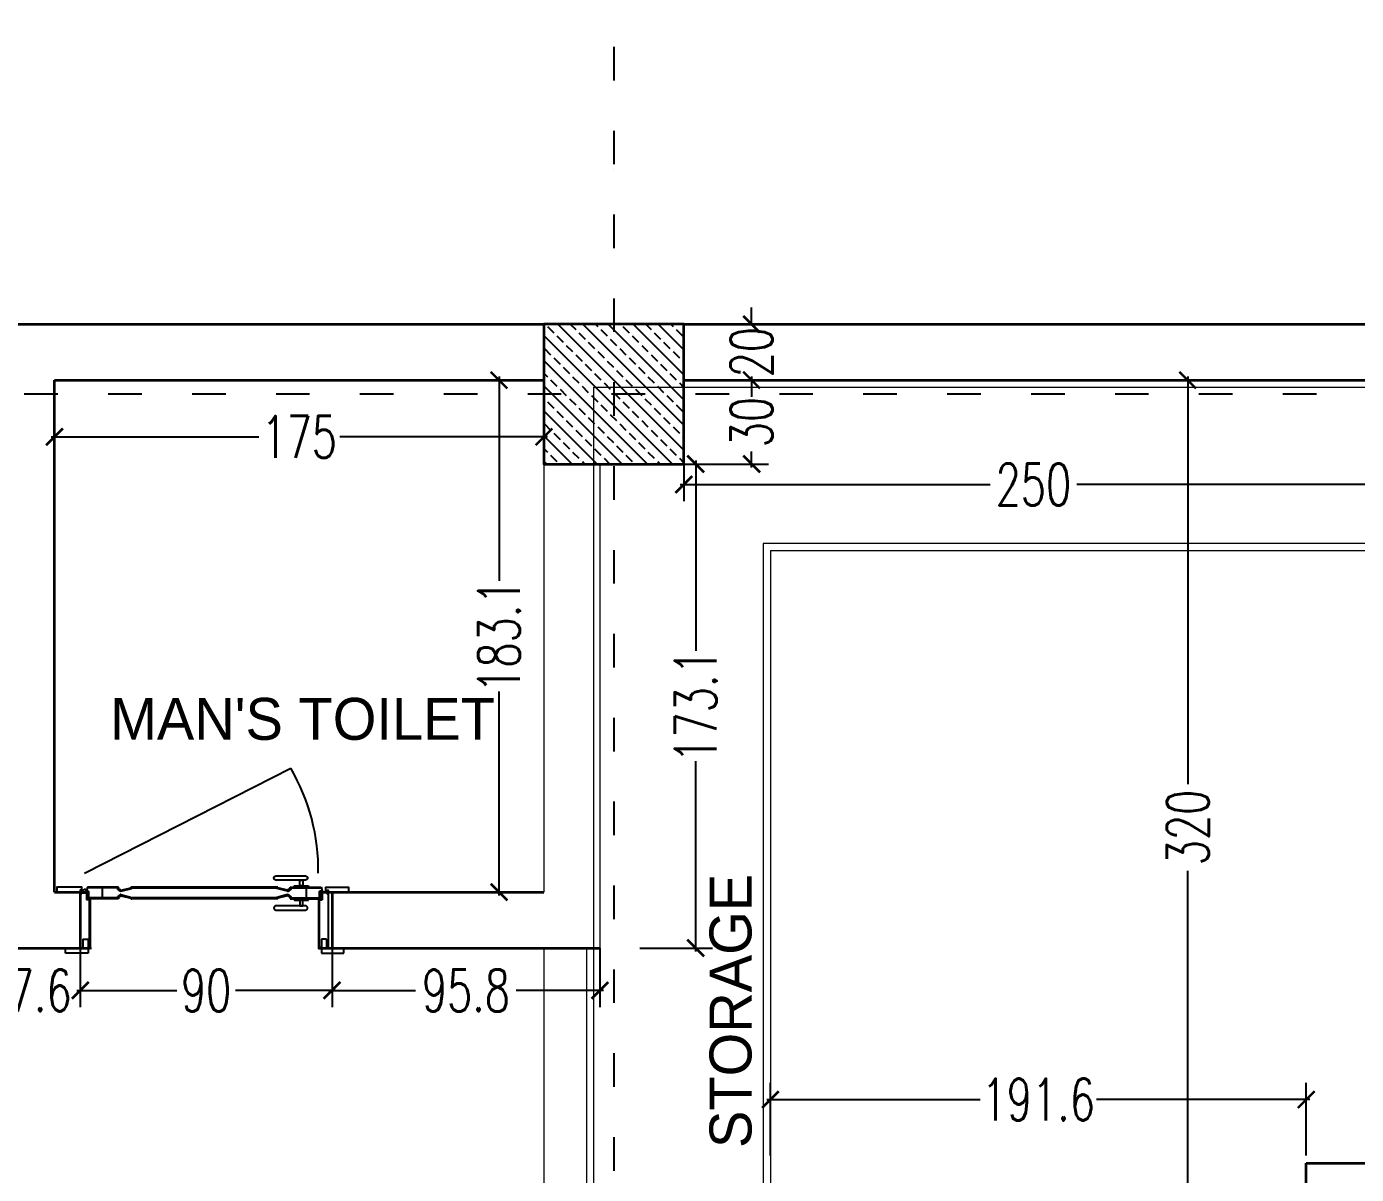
# Model space of a CAD drawing. Header units: centimetres. Extents: x -3207095 to 15275363, y -32656 to 4798027.
# Drawn here: x 684381.8 to 684857.3, y 4438412.8 to 4438823.4 of the extents above; entities that cross this region are included whole.
import ezdxf

# ---------------------------------------------------------------- set-up
doc = ezdxf.new("R2010")
doc.units = ezdxf.units.CM
for name, pattern in [('ACAD_ISO03W100', [30, 12, -18]), ('CENTER2', [1.125, 0.75, -0.125, 0.125, -0.125]), ('DUZ', [500, 500]), ('HIDDEN', [0.375, 0.25, -0.125])]:
    doc.linetypes.add(name, pattern=pattern)
doc.layers.get('0').update_dxf_attribs({"color": 1, "linetype": 'DUZ'})
for name, color, linetype in [('a-door', 2, 'Continuous'), ('DIM', 1, 'DUZ'), ('DR-WASTE PIPE', 5, 'CENTER2'), ('GOLGE', 8, 'HIDDEN'), ('KOLTAR_F', 145, 'Continuous'), ('LOGO', 7, 'Continuous')]:
    doc.layers.add(name, color=color, linetype=linetype)
for name, color, linetype, lineweight in [('DUVAR', 7, 'Continuous', 35), ('Fix & Furniture', 144, 'Continuous', 13), ('iç duvar', 7, 'Continuous', 50), ('KOLON_F', 3, 'Continuous', 35), ('Wall', 7, 'Continuous', 35)]:
    doc.layers.add(name, color=color, linetype=linetype, lineweight=lineweight)
doc.styles.add('DIM', font='ROMANSTW.SHX', dxfattribs={"width": 0.7})
doc.dimstyles.new('1_100', dxfattribs={"dimtxt": 15, "dimasz": 6, "dimexe": 6, "dimexo": 0, "dimgap": 2, "dimtad": 0, "dimdec": 1, "dimzin": 11, "dimdsep": 46, "dimtxsty": 'DIM', "dimblk": 'ARCHTICK', "dimcen": 3, "dimdle": 1.25, "dimclrt": 2, "dimadec": 0, "dimazin": 0, "dimtfac": 1.25, "dimtdec": 1, "dimtix": 1, "dimtofl": 0, "dimtmove": 1, "dimatfit": 3, "dimldrblk": 'ARCHTICK', "dimfxl": 20, "dimfxlon": 1, "dimtolj": 1, "dimtzin": 0, "dimarcsym": 0})

# ---------------------------------------------------------------- blocks, each defined once
blk = doc.blocks.new('_ArchTick')
at = {"color": 0, "linetype": 'ByBlock', "const_width": 0.15}
blk.add_lwpolyline([(-0.5, -0.5), (0.5, 0.5)], dxfattribs=at)
blk = doc.blocks.new('*D5524')
at = {"layer": 'Defpoints', "color": 0, "linetype": 'Continuous', "lineweight": 5, "transparency": 16777216}
for p in [(684363.35, 4438493.8), (684401, 4438493.8), (684401, 4438478.65)]:
    blk.add_point(p, dxfattribs=at)
at = {"layer": 'DIM', "color": 0, "linetype": 'Continuous', "lineweight": -2, "transparency": 16777216}
for p, q in [((684363.35, 4438493.8), (684363.35, 4438472.65)), ((684401, 4438493.8), (684401, 4438472.65)), ((684363.35, 4438478.65), (684357.35, 4438478.65)), ((684401, 4438478.65), (684407, 4438478.65))]:
    blk.add_line(p, q, dxfattribs=at)
at = {"layer": 'DIM', "color": 0, "linetype": 'Continuous', "lineweight": -2, "transparency": 16777216, "xscale": 6, "yscale": 6, "zscale": 6}
blk.add_blockref('_ArchTick', (684363.35, 4438478.65), dxfattribs=at)
at = {"layer": 'DIM', "color": 0, "linetype": 'Continuous', "lineweight": -2, "transparency": 16777216, "xscale": 6, "yscale": 6, "zscale": 6, "rotation": 180}
blk.add_blockref('_ArchTick', (684401, 4438478.65), dxfattribs=at)
at = {"layer": 'DIM', "color": 2, "linetype": 'Continuous', "lineweight": 5, "transparency": 16777216, "insert": (684382.17, 4438478.65), "char_height": 15, "attachment_point": 5, "style": 'DIM'}
blk.add_mtext('\\A1;37.6', dxfattribs=at)
blk = doc.blocks.new('*D5525')
at = {"layer": 'Defpoints', "color": 0, "linetype": 'Continuous', "lineweight": 5, "transparency": 16777216}
for p in [(684401, 4438493.8), (684491, 4438493.8), (684491, 4438478.65)]:
    blk.add_point(p, dxfattribs=at)
at = {"layer": 'DIM', "color": 0, "linetype": 'Continuous', "lineweight": -2, "transparency": 16777216}
for p, q in [((684401, 4438493.8), (684401, 4438472.65)), ((684491, 4438493.8), (684491, 4438472.65)), ((684399.75, 4438478.65), (684435.5, 4438478.65)), ((684492.25, 4438478.65), (684456.5, 4438478.65))]:
    blk.add_line(p, q, dxfattribs=at)
at = {"layer": 'DIM', "color": 0, "linetype": 'Continuous', "lineweight": -2, "transparency": 16777216, "xscale": 6, "yscale": 6, "zscale": 6, "rotation": 180}
blk.add_blockref('_ArchTick', (684401, 4438478.65), dxfattribs=at)
at = {"layer": 'DIM', "color": 0, "linetype": 'Continuous', "lineweight": -2, "transparency": 16777216, "xscale": 6, "yscale": 6, "zscale": 6}
blk.add_blockref('_ArchTick', (684491, 4438478.65), dxfattribs=at)
at = {"layer": 'DIM', "color": 2, "linetype": 'Continuous', "lineweight": 5, "transparency": 16777216, "insert": (684446, 4438478.65), "char_height": 15, "attachment_point": 5, "style": 'DIM'}
blk.add_mtext('\\A1;90', dxfattribs=at)
blk = doc.blocks.new('*D5526')
at = {"layer": 'Defpoints', "color": 0, "linetype": 'Continuous', "lineweight": 5, "transparency": 16777216}
for p in [(684491, 4438493.8), (684586.79, 4438493.8), (684586.79, 4438478.65)]:
    blk.add_point(p, dxfattribs=at)
at = {"layer": 'DIM', "color": 0, "linetype": 'Continuous', "lineweight": -2, "transparency": 16777216}
for p, q in [((684491, 4438493.8), (684491, 4438472.65)), ((684586.79, 4438493.8), (684586.79, 4438472.65)), ((684489.75, 4438478.65), (684520.89, 4438478.65)), ((684588.04, 4438478.65), (684556.89, 4438478.65))]:
    blk.add_line(p, q, dxfattribs=at)
at = {"layer": 'DIM', "color": 0, "linetype": 'Continuous', "lineweight": -2, "transparency": 16777216, "xscale": 6, "yscale": 6, "zscale": 6, "rotation": 180}
blk.add_blockref('_ArchTick', (684491, 4438478.65), dxfattribs=at)
at = {"layer": 'DIM', "color": 0, "linetype": 'Continuous', "lineweight": -2, "transparency": 16777216, "xscale": 6, "yscale": 6, "zscale": 6}
blk.add_blockref('_ArchTick', (684586.79, 4438478.65), dxfattribs=at)
at = {"layer": 'DIM', "color": 2, "linetype": 'Continuous', "lineweight": 5, "transparency": 16777216, "insert": (684538.89, 4438478.65), "char_height": 15, "attachment_point": 5, "style": 'DIM'}
blk.add_mtext('\\A1;95.8', dxfattribs=at)
blk = doc.blocks.new('*D5527')
at = {"layer": 'Defpoints', "color": 0, "linetype": 'Continuous', "lineweight": 5, "transparency": 16777216}
for p in [(684586.79, 4438666.93), (684621.04, 4438666.93), (684586.79, 4438493.8)]:
    blk.add_point(p, dxfattribs=at)
at = {"layer": 'DIM', "color": 0, "linetype": 'Continuous', "lineweight": -2, "transparency": 16777216}
for p, q in [((684601.04, 4438666.93), (684627.04, 4438666.93)), ((684621.04, 4438668.18), (684621.04, 4438600.11)), ((684621.04, 4438492.55), (684621.04, 4438560.61)), ((684601.04, 4438493.8), (684627.04, 4438493.8))]:
    blk.add_line(p, q, dxfattribs=at)
at = {"layer": 'DIM', "color": 0, "linetype": 'Continuous', "lineweight": -2, "transparency": 16777216, "xscale": 6, "yscale": 6, "zscale": 6}
for p, rotation in [((684621.04, 4438666.93), 90), ((684621.04, 4438493.8), 270)]:
    blk.add_blockref('_ArchTick', p, dxfattribs=dict(at, rotation=rotation))
at = {"layer": 'DIM', "color": 2, "linetype": 'Continuous', "lineweight": 5, "transparency": 16777216, "insert": (684621.04, 4438580.36), "char_height": 15, "attachment_point": 5, "rotation": 90, "style": 'DIM'}
blk.add_mtext('\\A1;173.1', dxfattribs=at)
blk = doc.blocks.new('*D5528')
at = {"layer": 'Defpoints', "color": 0, "linetype": 'Continuous', "lineweight": 5, "transparency": 16777216}
for p in [(684616.79, 4438696.93), (684641.04, 4438696.93), (684616.79, 4438666.93)]:
    blk.add_point(p, dxfattribs=at)
at = {"layer": 'DIM', "color": 0, "linetype": 'Continuous', "lineweight": -2, "transparency": 16777216}
for p, q in [((684621.04, 4438696.93), (684647.04, 4438696.93)), ((684641.04, 4438698.18), (684641.04, 4438692.43)), ((684641.04, 4438665.68), (684641.04, 4438671.43)), ((684621.04, 4438666.93), (684647.04, 4438666.93))]:
    blk.add_line(p, q, dxfattribs=at)
at = {"layer": 'DIM', "color": 0, "linetype": 'Continuous', "lineweight": -2, "transparency": 16777216, "xscale": 6, "yscale": 6, "zscale": 6}
for p, rotation in [((684641.04, 4438696.93), 90), ((684641.04, 4438666.93), 270)]:
    blk.add_blockref('_ArchTick', p, dxfattribs=dict(at, rotation=rotation))
at = {"layer": 'DIM', "color": 2, "linetype": 'Continuous', "lineweight": 5, "transparency": 16777216, "insert": (684641.04, 4438681.93), "char_height": 15, "attachment_point": 5, "rotation": 90, "style": 'DIM'}
blk.add_mtext('\\A1;30', dxfattribs=at)
blk = doc.blocks.new('*D5529')
at = {"layer": 'Defpoints', "color": 0, "linetype": 'Continuous', "lineweight": 5, "transparency": 16777216}
for p in [(684866.79, 4438691.93), (684616.79, 4438666.93), (684866.79, 4438659.6)]:
    blk.add_point(p, dxfattribs=at)
at = {"layer": 'DIM', "color": 0, "linetype": 'Continuous', "lineweight": -2, "transparency": 16777216}
for p, q in [((684866.79, 4438679.6), (684866.79, 4438653.6)), ((684616.79, 4438666.93), (684616.79, 4438653.6)), ((684615.54, 4438659.6), (684726.29, 4438659.6)), ((684868.04, 4438659.6), (684757.29, 4438659.6))]:
    blk.add_line(p, q, dxfattribs=at)
at = {"layer": 'DIM', "color": 0, "linetype": 'Continuous', "lineweight": -2, "transparency": 16777216, "xscale": 6, "yscale": 6, "zscale": 6, "rotation": 180}
blk.add_blockref('_ArchTick', (684616.79, 4438659.6), dxfattribs=at)
at = {"layer": 'DIM', "color": 0, "linetype": 'Continuous', "lineweight": -2, "transparency": 16777216, "xscale": 6, "yscale": 6, "zscale": 6}
blk.add_blockref('_ArchTick', (684866.79, 4438659.6), dxfattribs=at)
at = {"layer": 'DIM', "color": 2, "linetype": 'Continuous', "lineweight": 5, "transparency": 16777216, "insert": (684741.79, 4438659.6), "char_height": 15, "attachment_point": 5, "style": 'DIM'}
blk.add_mtext('\\A1;250', dxfattribs=at)
blk = doc.blocks.new('*D5532')
at = {"layer": 'Defpoints', "color": 0, "linetype": 'Continuous', "lineweight": 5, "transparency": 16777216}
for p in [(684616.79, 4438716.93), (684641.04, 4438716.93), (684616.79, 4438696.93)]:
    blk.add_point(p, dxfattribs=at)
at = {"layer": 'DIM', "color": 0, "linetype": 'Continuous', "lineweight": -2, "transparency": 16777216}
for p, q in [((684641.04, 4438716.93), (684641.04, 4438722.93)), ((684621.04, 4438716.93), (684647.04, 4438716.93)), ((684621.04, 4438696.93), (684647.04, 4438696.93)), ((684641.04, 4438696.93), (684641.04, 4438690.93))]:
    blk.add_line(p, q, dxfattribs=at)
at = {"layer": 'DIM', "color": 0, "linetype": 'Continuous', "lineweight": -2, "transparency": 16777216, "xscale": 6, "yscale": 6, "zscale": 6}
for p, rotation in [((684641.04, 4438716.93), 270), ((684641.04, 4438696.93), 90)]:
    blk.add_blockref('_ArchTick', p, dxfattribs=dict(at, rotation=rotation))
at = {"layer": 'DIM', "color": 2, "linetype": 'Continuous', "lineweight": 5, "transparency": 16777216, "insert": (684641.04, 4438706.93), "char_height": 15, "attachment_point": 5, "rotation": 90, "style": 'DIM'}
blk.add_mtext('\\A1;20', dxfattribs=at)
blk = doc.blocks.new('*D5538')
at = {"layer": 'Defpoints', "color": 0, "linetype": 'Continuous', "lineweight": 5, "transparency": 16777216}
for p in [(684801.16, 4438696.93), (684796.97, 4438376.93), (684851.12, 4438376.93)]:
    blk.add_point(p, dxfattribs=at)
at = {"layer": 'DIM', "color": 0, "linetype": 'Continuous', "lineweight": -2, "transparency": 16777216}
for p, q in [((684801.16, 4438696.93), (684790.97, 4438696.93)), ((684796.97, 4438698.18), (684796.97, 4438552.43)), ((684796.97, 4438375.68), (684796.97, 4438521.43)), ((684816.97, 4438376.93), (684790.97, 4438376.93))]:
    blk.add_line(p, q, dxfattribs=at)
at = {"layer": 'DIM', "color": 0, "linetype": 'Continuous', "lineweight": -2, "transparency": 16777216, "xscale": 6, "yscale": 6, "zscale": 6}
for p, rotation in [((684796.97, 4438696.93), 90), ((684796.97, 4438376.93), 270)]:
    blk.add_blockref('_ArchTick', p, dxfattribs=dict(at, rotation=rotation))
at = {"layer": 'DIM', "color": 2, "linetype": 'Continuous', "lineweight": 5, "transparency": 16777216, "insert": (684796.97, 4438536.93), "char_height": 15, "attachment_point": 5, "rotation": 90, "style": 'DIM'}
blk.add_mtext('\\A1;320', dxfattribs=at)
blk = doc.blocks.new('*D5566')
at = {"layer": 'Defpoints', "color": 0, "linetype": 'Continuous', "lineweight": 5, "transparency": 16777216}
for p in [(684391.79, 4438696.93), (684566.79, 4438696.93), (684566.79, 4438676.65)]:
    blk.add_point(p, dxfattribs=at)
at = {"layer": 'DIM', "color": 0, "linetype": 'Continuous', "lineweight": -2, "transparency": 16777216}
for p, q in [((684391.79, 4438696.65), (684391.79, 4438670.65)), ((684566.79, 4438696.65), (684566.79, 4438670.65)), ((684390.54, 4438676.65), (684464.79, 4438676.65)), ((684568.04, 4438676.65), (684493.79, 4438676.65))]:
    blk.add_line(p, q, dxfattribs=at)
at = {"layer": 'DIM', "color": 0, "linetype": 'Continuous', "lineweight": -2, "transparency": 16777216, "xscale": 6, "yscale": 6, "zscale": 6, "rotation": 180}
blk.add_blockref('_ArchTick', (684391.79, 4438676.65), dxfattribs=at)
at = {"layer": 'DIM', "color": 0, "linetype": 'Continuous', "lineweight": -2, "transparency": 16777216, "xscale": 6, "yscale": 6, "zscale": 6}
blk.add_blockref('_ArchTick', (684566.79, 4438676.65), dxfattribs=at)
at = {"layer": 'DIM', "color": 2, "linetype": 'Continuous', "lineweight": 5, "transparency": 16777216, "insert": (684479.29, 4438676.65), "char_height": 15, "attachment_point": 5, "style": 'DIM'}
blk.add_mtext('\\A1;175', dxfattribs=at)
blk = doc.blocks.new('*D4506')
at = {"layer": 'Defpoints', "color": 0, "linetype": 'Continuous', "lineweight": 5, "transparency": 16777216}
for p in [(684566.79, 4438696.93), (684550.72, 4438513.8), (684566.79, 4438513.8)]:
    blk.add_point(p, dxfattribs=at)
at = {"layer": 'DIM', "color": 0, "linetype": 'Continuous', "lineweight": -2, "transparency": 16777216}
for p, q in [((684566.79, 4438696.93), (684544.72, 4438696.93)), ((684550.72, 4438698.18), (684550.72, 4438625.11)), ((684550.72, 4438512.55), (684550.72, 4438585.61)), ((684566.79, 4438513.8), (684544.72, 4438513.8))]:
    blk.add_line(p, q, dxfattribs=at)
at = {"layer": 'DIM', "color": 0, "linetype": 'Continuous', "lineweight": -2, "transparency": 16777216, "xscale": 6, "yscale": 6, "zscale": 6}
for p, rotation in [((684550.72, 4438696.93), 90), ((684550.72, 4438513.8), 270)]:
    blk.add_blockref('_ArchTick', p, dxfattribs=dict(at, rotation=rotation))
at = {"layer": 'DIM', "color": 2, "linetype": 'Continuous', "lineweight": 5, "transparency": 16777216, "insert": (684550.72, 4438605.36), "char_height": 15, "attachment_point": 5, "rotation": 90, "style": 'DIM'}
blk.add_mtext('\\A1;183.1', dxfattribs=at)
blk = doc.blocks.new('*D5819')
at = {"layer": 'Defpoints', "color": 0, "linetype": 'Continuous', "lineweight": 5, "transparency": 16777216}
for p in [(691256.93, 4438668.74), (0, 4437978.74), (691238.54, 4437978.74)]:
    blk.add_point(p, dxfattribs=at)
at = {"layer": 'DIM', "color": 0, "linetype": 'Continuous', "lineweight": -2, "transparency": 16777216}
for p, q in [((691256.93, 4438668.74), (691232.54, 4438668.74)), ((691238.54, 4438669.99), (691238.54, 4438339.24)), ((691238.54, 4437977.49), (691238.54, 4438308.24)), ((691218.54, 4437978.74), (691244.54, 4437978.74))]:
    blk.add_line(p, q, dxfattribs=at)
at = {"layer": 'DIM', "color": 0, "linetype": 'Continuous', "lineweight": -2, "transparency": 16777216, "xscale": 6, "yscale": 6, "zscale": 6}
for p, rotation in [((691238.54, 4438668.74), 90), ((691238.54, 4437978.74), 270)]:
    blk.add_blockref('_ArchTick', p, dxfattribs=dict(at, rotation=rotation))
at = {"layer": 'DIM', "color": 2, "linetype": 'Continuous', "lineweight": 5, "transparency": 16777216, "insert": (691238.54, 4438323.74), "char_height": 15, "attachment_point": 5, "rotation": 90, "style": 'DIM'}
blk.add_mtext('\\A1;690', dxfattribs=at)
blk = doc.blocks.new('*D5928')
at = {"layer": 'Defpoints', "color": 0, "linetype": 'Continuous', "lineweight": 5, "transparency": 16777216}
for p in [(684647.75, 4438439.59), (684647.75, 4438416.88), (684839.37, 4438416.88)]:
    blk.add_point(p, dxfattribs=at)
at = {"layer": 'DIM', "color": 0, "linetype": 'Continuous', "lineweight": -2, "transparency": 16777216}
for p, q in [((684647.75, 4438419.59), (684647.75, 4438445.59)), ((684839.37, 4438419.59), (684839.37, 4438445.59)), ((684646.5, 4438439.59), (684722.81, 4438439.59)), ((684840.62, 4438439.59), (684764.31, 4438439.59))]:
    blk.add_line(p, q, dxfattribs=at)
at = {"layer": 'DIM', "color": 0, "linetype": 'Continuous', "lineweight": -2, "transparency": 16777216, "xscale": 6, "yscale": 6, "zscale": 6, "rotation": 180}
blk.add_blockref('_ArchTick', (684647.75, 4438439.59), dxfattribs=at)
at = {"layer": 'DIM', "color": 0, "linetype": 'Continuous', "lineweight": -2, "transparency": 16777216, "xscale": 6, "yscale": 6, "zscale": 6}
blk.add_blockref('_ArchTick', (684839.37, 4438439.59), dxfattribs=at)
at = {"layer": 'DIM', "color": 2, "linetype": 'Continuous', "lineweight": 5, "transparency": 16777216, "insert": (684743.56, 4438439.59), "char_height": 15, "attachment_point": 5, "style": 'DIM'}
blk.add_mtext('\\A1;191.6', dxfattribs=at)

msp = doc.modelspace()

# ---------------------------------------------------------------- hatches: boundary and pattern name
at = {"layer": 'KOLTAR_F'}
h = msp.add_hatch(dxfattribs=at)
h.set_pattern_fill('ANSI33', color=256, angle=90, style=0)
h.set_pattern_definition([(135, (5188099.261, 3778083.4494), (-4.4901280605, -4.4901280605), []), (135, (5188099.261, 3778087.9395), (-4.4901280605, -4.4901280605), [3.175, -1.5875])])
h.paths.add_polyline_path([(684616.79, 4438666.93), (684616.79, 4438716.93), (684566.79, 4438716.93), (684566.79, 4438666.93)])

# ---------------------------------------------------------------- linework, layer by layer
at = {"color": 232, "linetype": 'ACAD_ISO03W100'}
for p, q in [((684591.79, 4439926.16), (684591.79, 4436667.31)), ((685862.98, 4438691.93), (681754.42, 4438691.93))]:
    msp.add_line(p, q, dxfattribs=at)
at = {"color": 7}
for p, q in [((684401, 4438513.8), (684401, 4438493.8)), ((684491, 4438513.8), (684491, 4438493.8))]:
    msp.add_line(p, q, dxfattribs=at)
at = {"color": 30}
msp.add_line((684401, 4438493.8), (684401, 4438513.8), dxfattribs=at)
at = {"layer": 'a-door'}
for p, q in [((684403.54, 4438515.6), (684403.1, 4438513.8)), ((684414.23, 4438515.3), (684403.46, 4438515.3)), ((684414.63, 4438515.6), (684403.54, 4438515.6)), ((684408.85, 4438515.3), (684408.85, 4438511.7)), ((684414.63, 4438515.3), (684414.63, 4438515.6)), ((684415.23, 4438514.7), (684415.45, 4438514.7)), ((684415.23, 4438514.1), (684415.23, 4438514.3)), ((684415.45, 4438514.5), (684415.45, 4438514.7)), ((684415.45, 4438514.5), (684415.6, 4438514.5)), ((684415.53, 4438514.1), (684419.43, 4438515.1)), ((684415.6, 4438514.5), (684419.03, 4438515.38)), ((684471.22, 4438515.6), (684419.03, 4438515.6)), ((684419.03, 4438515.6), (684419.03, 4438515.38)), ((684419.03, 4438515.6), (684419.03, 4438515.38)), ((684419.03, 4438515.6), (684419.43, 4438515.6)), ((684471.22, 4438515.2), (684419.43, 4438515.2)), ((684419.43, 4438515.2), (684419.43, 4438515.1)), ((684471.62, 4438515.6), (684471.22, 4438515.6)), ((684471.22, 4438515.2), (684471.22, 4438515.1)), ((684475.12, 4438514.1), (684471.22, 4438515.1)), ((684471.62, 4438515.6), (684471.62, 4438515.38)), ((684471.62, 4438515.6), (684471.62, 4438515.38)), ((684475.04, 4438514.5), (684471.62, 4438515.38)), ((684475.19, 4438514.5), (684475.04, 4438514.5)), ((684475.19, 4438514.5), (684475.19, 4438514.7)), ((684475.42, 4438514.7), (684475.19, 4438514.7)), ((684475.42, 4438514.1), (684475.42, 4438514.3)), ((684476.02, 4438515.6), (684487.11, 4438515.6)), ((684476.02, 4438515.3), (684476.02, 4438515.6)), ((684476.42, 4438515.3), (684487.18, 4438515.3)), ((684481.8, 4438515.3), (684481.8, 4438511.7)), ((684487.11, 4438515.6), (684487.55, 4438513.8)), ((684400.5, 4438513.8), (684401, 4438513.8)), ((684401, 4438513.8), (684401, 4438493.8)), ((684401.3, 4438513.8), (684403.5, 4438513.8)), ((684401.3, 4438513.49), (684403.2, 4438513.49)), ((684403.1, 4438513.8), (684403.8, 4438513.8)), ((684403.17, 4438514.1), (684404.1, 4438514.1)), ((684403.2, 4438513.49), (684403.2, 4438511.1)), ((684404.2, 4438511.1), (684403.2, 4438511.1)), ((684403.5, 4438513.8), (684403.5, 4438511.4)), ((684404.5, 4438511.4), (684403.5, 4438511.4)), ((684403.8, 4438511.4), (684403.8, 4438513.8)), ((684414.63, 4438511.4), (684403.8, 4438511.4)), ((684404.1, 4438511.7), (684404.1, 4438514.1)), ((684414.23, 4438511.7), (684404.1, 4438511.7)), ((684404.2, 4438511.1), (684404.2, 4438494.11)), ((684404.5, 4438511.4), (684404.5, 4438493.8)), ((684414.63, 4438511.7), (684414.63, 4438511.4)), ((684415.53, 4438514.1), (684415.23, 4438514.1)), ((684415.53, 4438512.9), (684415.23, 4438512.9)), ((684415.23, 4438512.9), (684415.23, 4438512.7)), ((684415.23, 4438512.3), (684415.45, 4438512.3)), ((684415.45, 4438512.5), (684415.45, 4438512.3)), ((684415.45, 4438512.5), (684415.6, 4438512.5)), ((684415.53, 4438512.9), (684419.43, 4438511.9)), ((684415.6, 4438512.5), (684419.03, 4438511.63)), ((684419.03, 4438511.4), (684419.03, 4438511.63)), ((684419.03, 4438511.4), (684419.03, 4438511.63)), ((684471.22, 4438511.4), (684419.03, 4438511.4)), ((684419.03, 4438511.4), (684419.43, 4438511.4)), ((684419.43, 4438511.8), (684419.43, 4438511.9)), ((684471.22, 4438511.8), (684419.43, 4438511.8)), ((684475.12, 4438512.9), (684471.22, 4438511.9)), ((684471.22, 4438511.8), (684471.22, 4438511.9)), ((684471.62, 4438511.4), (684471.22, 4438511.4)), ((684475.04, 4438512.5), (684471.62, 4438511.63)), ((684471.62, 4438511.4), (684471.62, 4438511.63)), ((684471.62, 4438511.4), (684471.62, 4438511.63)), ((684475.19, 4438512.5), (684475.04, 4438512.5)), ((684475.12, 4438514.1), (684475.42, 4438514.1)), ((684475.12, 4438512.9), (684475.42, 4438512.9)), ((684475.19, 4438512.5), (684475.19, 4438512.3)), ((684475.42, 4438512.3), (684475.19, 4438512.3)), ((684475.42, 4438512.9), (684475.42, 4438512.7)), ((684476.02, 4438511.7), (684476.02, 4438511.4)), ((684476.02, 4438511.4), (684486.85, 4438511.4)), ((684476.42, 4438511.7), (684486.55, 4438511.7)), ((684486.15, 4438511.4), (684487.15, 4438511.4)), ((684486.15, 4438511.4), (684486.15, 4438493.8)), ((684486.45, 4438511.1), (684487.45, 4438511.1)), ((684486.45, 4438511.1), (684486.45, 4438494.11)), ((684486.55, 4438511.7), (684486.55, 4438514.1)), ((684487.48, 4438514.1), (684486.55, 4438514.1)), ((684486.85, 4438511.4), (684486.85, 4438513.8)), ((684487.55, 4438513.8), (684486.85, 4438513.8)), ((684487.15, 4438513.8), (684487.15, 4438511.4)), ((684489.35, 4438513.8), (684487.15, 4438513.8)), ((684487.45, 4438513.49), (684487.45, 4438511.1)), ((684489.35, 4438513.49), (684487.45, 4438513.49)), ((684489.65, 4438513.8), (684489.65, 4438493.8)), ((684401.95, 4438497), (684401.95, 4438493.8)), ((684401.95, 4438497), (684403.75, 4438497)), ((684403.75, 4438497), (684403.75, 4438492)), ((684489, 4438497), (684487.2, 4438497)), ((684489, 4438497), (684487.2, 4438497)), ((684487.2, 4438497), (684487.2, 4438492)), ((684487.2, 4438497), (684487.2, 4438492)), ((684489, 4438497), (684489, 4438493.8)), ((684489, 4438497), (684489, 4438493.8)), ((684395.75, 4438492), (684395.75, 4438493.8)), ((684401.95, 4438493.8), (684395.75, 4438493.8)), ((684403.75, 4438492), (684395.75, 4438492)), ((684400.65, 4438493.8), (684401.95, 4438493.8)), ((684404.2, 4438494.11), (684403.75, 4438494.11)), ((684403.75, 4438493.8), (684405.05, 4438493.8)), ((684487.2, 4438493.8), (684485.9, 4438493.8)), ((684486.45, 4438494.11), (684487.2, 4438494.11)), ((684487.2, 4438492), (684495.2, 4438492)), ((684489, 4438493.8), (684495.2, 4438493.8)), ((684490.3, 4438493.8), (684489, 4438493.8)), ((684490.3, 4438493.8), (684489, 4438493.8)), ((684495.2, 4438492), (684495.2, 4438493.8)), ((684495.2, 4438492), (684495.2, 4438493.8))]:
    msp.add_line(p, q, dxfattribs=at)
for points in [[(684482.25, 4438518.9), (684482.25, 4438518.8, -0.414214), (684481.55, 4438518.1), (684470.95, 4438518.1, -0.414214), (684470.25, 4438518.8), (684470.25, 4438518.9, -0.414214), (684470.95, 4438519.6), (684481.55, 4438519.6, -0.414214)], [(684482.25, 4438508.1), (684482.25, 4438508.2, 0.414214), (684481.55, 4438508.9), (684470.95, 4438508.9, 0.414214), (684470.25, 4438508.2), (684470.25, 4438508.1, 0.414214), (684470.95, 4438507.4), (684481.55, 4438507.4, 0.414214)]]:
    msp.add_lwpolyline(points, format="xyb", close=True, dxfattribs=at)
for points in [[(684401.05, 4438513.8), (684401.55, 4438513.8), (684401.55, 4438515.6), (684392.55, 4438515.6), (684392.55, 4438513.8), (684400.75, 4438513.8)], [(684489.35, 4438513.8), (684488.85, 4438513.8), (684488.85, 4438515.6), (684496.85, 4438515.6), (684496.85, 4438513.8), (684489.65, 4438513.8)]]:
    msp.add_lwpolyline(points, dxfattribs=at)
for points in [[(684401, 4438513.05), (684401.3, 4438513.05), (684401.3, 4438514.55), (684401, 4438514.55)], [(684482.55, 4438516.1), (684482.55, 4438515.6), (684477.55, 4438515.6), (684477.55, 4438516.1)], [(684480.55, 4438518.1), (684480.55, 4438516.1), (684479.55, 4438516.1), (684479.55, 4438518.1)], [(684489.65, 4438513.05), (684489.35, 4438513.05), (684489.35, 4438514.55), (684489.65, 4438514.55)], [(684489.65, 4438513.05), (684489.35, 4438513.05), (684489.35, 4438514.55), (684489.65, 4438514.55)], [(684482.55, 4438510.9), (684482.55, 4438511.4), (684477.55, 4438511.4), (684477.55, 4438510.9)], [(684480.55, 4438508.9), (684480.55, 4438510.9), (684479.55, 4438510.9), (684479.55, 4438508.9)]]:
    msp.add_lwpolyline(points, close=True, dxfattribs=at)
msp.add_circle((684402.65, 4438514.3), 0.5, dxfattribs=at)
for centre, radius, start, end in [((684415.23, 4438515.3), 1, 180, 270), ((684415.23, 4438515.3), 0.6, 180, 270), ((684475.42, 4438515.3), 0.6, 270, 0), ((684475.42, 4438515.3), 1, 270, 0), ((684415.23, 4438511.7), 1, 90, 180), ((684415.23, 4438511.7), 0.6, 90, 180), ((684475.42, 4438511.7), 1, 0, 90), ((684475.42, 4438511.7), 0.6, 0, 90)]:
    msp.add_arc(centre, radius, start, end, dxfattribs=at)
at = {"layer": 'DR-WASTE PIPE', "color": 6, "ltscale": 12}
msp.add_line((684591.79, 4438772.21, -0.02), (684591.79, 4438772.21, -0.02), dxfattribs=at)
at = {"layer": 'DUVAR'}
for p, q in [((684196.79, 4438716.93), (684566.79, 4438716.93)), ((684616.79, 4438716.93), (684866.79, 4438716.93)), ((684391.79, 4438696.93), (684566.79, 4438696.93)), ((684391.79, 4438513.8), (684391.79, 4438696.93)), ((684616.79, 4438696.93), (684866.79, 4438696.93)), ((684391.79, 4438513.8), (684404.1, 4438513.8)), ((684401, 4438513.8), (684401, 4438493.8)), ((684401, 4438513.8), (684401, 4438493.8)), ((684486.55, 4438513.8), (684566.79, 4438513.8)), ((684491, 4438513.8), (684491, 4438493.8)), ((684359.85, 4438493.8), (684404.5, 4438493.8)), ((684486.15, 4438493.8), (684586.79, 4438493.8))]:
    msp.add_line(p, q, dxfattribs=at)
at = {"layer": 'Fix & Furniture', "ltscale": 0.02}
for q in [(685111.79, 4438635.97), (684647.75, 4438193.79)]:
    msp.add_line((684647.75, 4438635.97), q, dxfattribs=at)
msp.add_lwpolyline([(684584.57, 4438196.33), (684584.57, 4438694.39), (685109.25, 4438694.39), (685109.25, 4438638.51), (684645.21, 4438638.51), (684645.21, 4438196.33)], close=True, dxfattribs=at)
at = {"layer": 'GOLGE', "ltscale": 0.5}
msp.add_line((684404.5, 4438493.8), (684403.75, 4438493.8), dxfattribs=at)
at = {"layer": 'iç duvar', "color": 7, "linetype": 'Continuous', "lineweight": 5}
for p, q in [((684566.79, 4438666.93), (684566.79, 4438513.8)), ((684586.79, 4438666.93), (684586.79, 4438493.8)), ((684566.79, 4438493.8), (684566.79, 4437976.93)), ((684582.03, 4438493.8), (684582.03, 4437976.93))]:
    msp.add_line(p, q, dxfattribs=at)
at = {"layer": 'KOLON_F'}
msp.add_lwpolyline([(684616.79, 4438666.93), (684616.79, 4438716.93), (684566.79, 4438716.93), (684566.79, 4438666.93)], close=True, dxfattribs=at)
at = {"layer": 'LOGO'}
msp.add_line((684402.54, 4438520.6), (684476.24, 4438558.1), dxfattribs=at)
msp.add_arc((684413.72, 4438521.61), 72.39, 359.2037, 30.2716, dxfattribs=at)
at = {"layer": 'Wall', "ltscale": 0.02}
for p, q in [((684839.37, 4438416.88), (685636.79, 4438416.93)), ((684839.37, 4438406.72), (684839.37, 4438416.88))]:
    msp.add_line(p, q, dxfattribs=at)

# ---------------------------------------------------------------- texts
at = {"insert": (684411.66, 4438583.28), "char_height": 15, "attachment_point": 1}
msp.add_mtext_dynamic_manual_height_columns("{\\fCentury Gothic|b0|i0|c162|p34;\\C7;MAN'S TOILET}", width=175.9451, gutter_width=12.5, heights=[0], dxfattribs=at)
at = {"insert": (684626, 4438422.27), "char_height": 15, "attachment_point": 1, "rotation": 90}
msp.add_mtext_dynamic_manual_height_columns('{\\fCentury Gothic|b0|i0|c0|p34;\\C7;STORAGE}', width=175.9451, gutter_width=12.5, heights=[0], dxfattribs=at)

# ---------------------------------------------------------------- dimensions: what is measured, and where the dimension line sits
at = {"layer": 'DIM', "linetype": 'Continuous', "lineweight": 5}
for base, p1, p2, picture, middle in [((684641.04, 4438716.93), (684616.79, 4438696.93), (684616.79, 4438716.93), '*D5532', (684641.04, 4438706.93)), ((684550.72, 4438513.8), (684566.79, 4438696.93), (684566.79, 4438513.8), '*D4506', (684550.72, 4438605.36)), ((684641.04, 4438696.93), (684616.79, 4438666.93), (684616.79, 4438696.93), '*D5528', (684641.04, 4438681.93)), ((684796.97, 4438376.93), (684801.16, 4438696.93), (684851.12, 4438376.93), '*D5538', (684796.97, 4438536.93)), ((691238.54, 4437978.74), (691256.93, 4438668.74), (0, 4437978.74), '*D5819', (691238.54, 4438323.74)), ((684621.04, 4438666.93), (684586.79, 4438493.8), (684586.79, 4438666.93), '*D5527', (684621.04, 4438580.36))]:
    dim = msp.add_linear_dim(base=base, p1=p1, p2=p2, angle=90, dimstyle='1_100', dxfattribs=at)
    dim.commit()
    dim.dimension.update_dxf_attribs({"geometry": picture, "text_midpoint": middle})
for base, p1, p2, picture, middle in [((684566.79, 4438676.65), (684391.79, 4438696.93), (684566.79, 4438696.93), '*D5566', (684479.29, 4438676.65)), ((684866.79, 4438659.6), (684616.79, 4438666.93), (684866.79, 4438691.93), '*D5529', (684741.79, 4438659.6)), ((684400.996, 4438478.6538), (684363.3473, 4438493.801), (684400.996, 4438493.801), '*D5524', (684382.1716, 4438478.6538)), ((684491, 4438478.65), (684401, 4438493.8), (684491, 4438493.8), '*D5525', (684446, 4438478.65)), ((684586.79, 4438478.65), (684491, 4438493.8), (684586.79, 4438493.8), '*D5526', (684538.89, 4438478.65))]:
    dim = msp.add_linear_dim(base=base, p1=p1, p2=p2, dimstyle='1_100', dxfattribs=at)
    dim.commit()
    dim.dimension.update_dxf_attribs({"geometry": picture, "text_midpoint": middle})
dim = msp.add_aligned_dim(p1=(684839.37, 4438416.88), p2=(684647.75, 4438416.88), distance=-22.71, dimstyle='1_100', dxfattribs=at)
dim.commit()
dim.dimension.update_dxf_attribs({"geometry": '*D5928', "text_midpoint": (684743.56, 4438439.59)})

doc.saveas('drawing.dxf')
